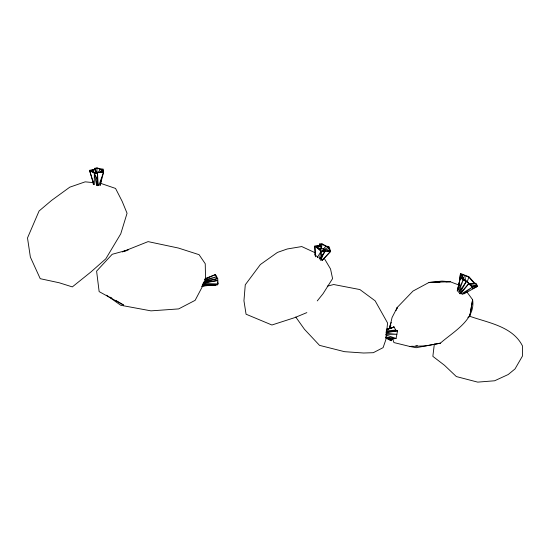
<?xml version="1.0" encoding="UTF-8"?>
<svg xmlns="http://www.w3.org/2000/svg" width="550" height="550" viewBox="0 0 550 550"><rect width="100%" height="100%" fill="white"/><g stroke="black" fill="none" stroke-linecap="round" stroke-linejoin="round"><path stroke-width="0.82" d="M94.277 184.621L94.332 173.195L89.533 170.321L94.889 169.434L94.751 168.3L97.061 167.874L100.396 168.967L103.249 169.132L103.593 172.136L100.169 185.288M96.999 185.419L97.501 172.755L103.593 172.136L98.821 185.549M320.238 250.477L320.946 248.923L321.069 246.18L320.444 244.372L322.094 244.221L325.889 246.352L328.494 246.991L329.821 250.883L327.566 251.075M96.972 185.192L97.584 173.381L94.332 173.195L96.594 185.192M95.803 173.594L95.425 168.499L97.075 168.197L100.231 169.228L102.616 169.366L102.912 171.909L96.814 172.521L96.882 173.064L94.634 172.934L90.461 170.438L95.576 169.675L95.968 172.604L94.483 172.721L92.593 169.895M96.621 173.436L97.075 168.197M206.649 282.418L206.711 281.6M434.356 343.936L432.857 356.359L444.503 365.303L456.342 376.564L477.703 382.126L494.629 380.779L508.228 374.516L515.02 368.926L522.466 356.043L522.5 345.984C512.71 326.487 488.757 322.933 470.14 316.401L467.837 317.371M458.886 285.897L460.494 273.488L469.033 276.808L474.457 282.941L476.197 283.601L477.647 286.282L463.98 293.858M458.783 286.062L460.494 273.488L461.718 275.832L460.508 277.502L457.215 290.991M319.399 245.637L319.646 243.952L321.956 243.739L325.957 245.981L329.072 246.751L330.646 251.35L322.314 260.37M389.517 328.46L389.978 325.607L391.249 322.438M322.094 244.221L321.461 247.933L320.403 250.264M320.76 259.889L321.523 256.066L321.124 251.281L314.834 246.063L317.501 245.513L320.244 245.692L319.646 243.952L319.076 246.407M100.134 185.288L101.743 177.897M389.592 328.336L392.074 317.494L397.299 307.388L412.981 291.081L429.041 282.432L441.959 281.098L450.209 281.744L458.968 285.065M319.261 259.084L321.124 251.281L324.686 252.147L320.382 258.713L322.327 254.671M457.401 290.51L460.508 277.502L463.155 280.101L467.28 281.738L469.322 284.054L475.716 283.848L476.719 285.704L472.051 286.536L466.709 281.016L463.334 279.73L461.443 277.881L462.591 276.293L461.56 274.333L468.779 277.138L474.21 283.278L475.716 283.848M314.923 254.836L315.349 253.282M457.724 289.692L458.899 285.615M467.28 281.738L468.779 277.138M389.696 328.364L390.864 325.139M396.715 309.004L397.299 307.388L396.027 310.558M320.884 260.611L323.482 253.536M458.659 292.126L463.155 280.101L457.572 291.115M322.3 251.329L323.359 248.999L325.889 246.352M323.957 250.876L324.665 249.322L328.494 246.991M320.114 258.748L321.523 256.066L324.686 252.147L324.349 251.185L330.646 251.35L322.025 260.377M203.239 284.955L195.133 300.341L178.654 308.907L150.975 310.86L120.759 305.271L106.535 295.192M204.394 282.755L205.556 280.562M459.518 293.583L466.421 281.339L472.278 287.238L477.647 286.282L472.388 288.778M100.231 169.228L98.299 172.377L96.718 171.861L95.892 172.012L95.968 172.604M317.35 257.407L321.124 251.281M217.387 284.13L217.793 283.511L217.566 281.896M202.579 284.879L217.47 284.79L218.041 283.924L217.724 278.554L215.449 274.587L205.212 278.575M458.989 292.353L466.421 281.339M460.515 289.451L461.457 288.104M317.274 300.898L323.043 293.721L332.578 278.623L330.543 268.984L324.156 258.211M460.701 293.624L468.579 283.944L459.807 293.796M99.495 172.446L102.616 169.366M210.409 285.182L215.387 285.34L216.191 284.584L201.651 286.275L209.962 284.597M100.169 172.487L102.706 170.459M462.419 294.484L472.278 287.238L461.058 294.064M392.879 327.463L394.061 326.927L395.697 330.069L397.547 330.832L396.069 338.442L391.669 339.157L385.516 337.446M204.504 279.269L215.449 274.587M306.845 312.613L294.786 317.611L271.913 325.002L246.063 314.208L243.946 300.747L245.272 284.797L260.37 264.536L277.434 252.423L287.21 248.992L301.751 246.558L315.054 252.704M386.251 330.014L394.061 326.927L386.698 329.154M325.318 251.268L324.926 250.154L329.024 248.655M323.524 250.711L322.169 251.185L322.314 251.597L323.812 251.536L323.524 250.711L329.821 250.883M204.758 280.809L216.679 276.767L204.6 279.792M387.702 329.127L392.281 327.724L386.643 329.278M126.431 250.683L122.409 251.859L148.094 241.615L178.434 248.05L199.072 254.678L205.246 263.746L205.542 278.926M128.569 249.803L112.179 254.299L96.601 271.143L99.137 291.61L123.509 304.982L116.201 300.664M204.043 282.198L217.724 278.554L204.002 281.387M327.278 286.172L333.712 284.522L359.886 289.561L375.134 300.822L387.571 322.988L385.859 339.673L383.096 347.648L373.292 352.701L363.598 353.011L344.52 351.677L319.529 345.366L304.466 329.299L295.769 317.027M317.866 248.518L315.879 246.407L321.069 246.18M203.617 283.168L217.553 280.514L203.308 282.597M386.107 331.863L395.697 330.069L386.478 330.935M386.011 332.722L397.547 330.832L386.162 332.097M469.322 284.054L474.21 283.278M202.579 284.79L204.229 284.611M412.397 346.211L409.86 346.479L393.938 342.574L392.604 338.628M415.779 345.847L417.471 345.668M436.081 343.674L440.309 343.221C453.014 331.891 475.805 319.928 472.601 299.709L467.012 292.105M320.636 248.016L324.665 249.322L324.926 250.154M202.936 284.446L218.041 283.924L202.826 283.504M440.048 282.074L429.041 282.432L450.209 281.744L445.974 281.882M211.221 284.687L214.534 284.618M385.811 334.345L396.839 334.304L386.031 333.348M202.957 284.494L217.47 284.79M320.946 248.923L319.392 248.82L317.962 245.974M92.84 182.566L85.181 181.844L69.788 187.172L51.611 200.386L39.084 210.987L27.5 237.964L30.367 257.077L40.233 278.692L59.235 282.776L72.325 286.901L90.887 271.996L105.792 258.851L120.766 233.819L127.057 213.256L122.141 201.307L115.555 188.437L100.506 183.288M213.764 285.189L215.387 285.34M476.719 285.704L470.257 284.969L469.893 284.274M385.646 337.026L396.069 338.442L385.708 334.895M323.812 251.536L321.344 250.938L315.879 246.407M385.88 337.893L391.38 340.711L391.669 339.157L388.926 337.941M385.901 337.624L391.38 340.711L388.156 338.078M110.351 297.206L111.815 298.072M386.561 337.996L389.352 339.831M315.535 255.289L318.244 257.558M90.461 170.438L92.235 171.971M461.443 277.881L463.21 280.252M215.552 275.296L216.638 277.221M205.054 281.022L205.253 281.38M461.56 274.333L464.228 279.978L462.591 276.293M94.332 173.195L97.233 179.596L98.031 185.453M93.699 183.947L89.533 170.321L93.796 184.656M97.873 185.735L97.109 182.951L97.501 172.755L98.168 185.433M464.702 275.577L465.747 281.153M95.425 168.499L95.576 169.675M92.971 180.668L93.184 184.071M315.473 256.822L314.834 246.063L315.198 255.819M320.444 244.372L320.519 245.829M94.751 168.3L94.799 169.971M472.601 299.709L469.899 315.528L472.601 299.709M440.309 343.221L416.158 347.71L409.86 346.479L425.831 345.847L440.309 343.221"/></g></svg>
